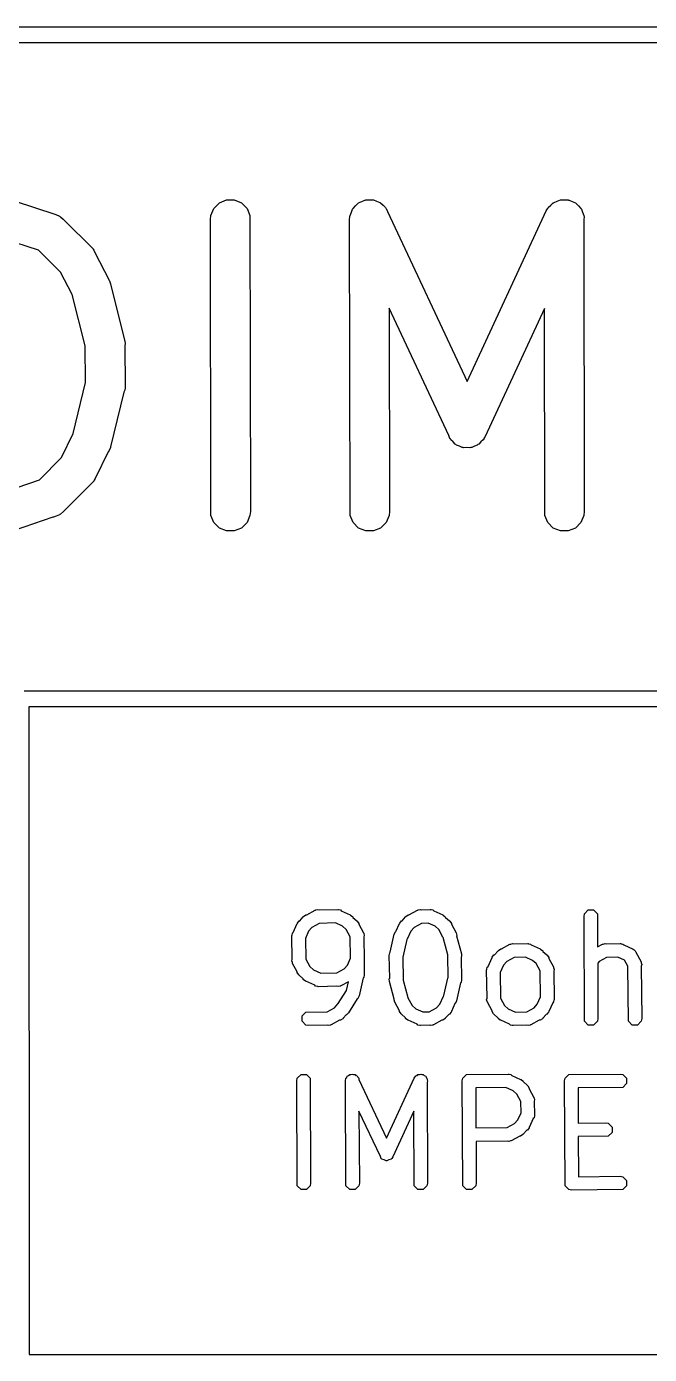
# Model space of a CAD drawing. Extents: x 138 to 258, y -115 to -93.
# Drawn here: x 214.27 to 219.03, y -103.04 to -92.88 of the extents above; entities that cross this region are included whole.
import ezdxf

# ---------------------------------------------------------------- set-up
doc = ezdxf.new("R2010")
doc.units = 0
doc.layers.add('BLACK', color=7, linetype='CONTINUOUS')

msp = doc.modelspace()

# ---------------------------------------------------------------- linework, layer by layer
at = {"layer": 'BLACK', "linetype": 'CONTINUOUS'}
for p, q in [((164.0343, -92.879934), (258.0386, -92.8751)), ((257.975155, -92.99727), (164.117349, -93.002096)), ((215.740089, -94.224288), (215.795026, -94.201532)), ((215.795026, -94.201532), (215.85449, -94.201532)), ((215.85449, -94.201532), (215.909427, -94.224288)), ((216.828903, -94.214167), (216.852872, -94.202982)), ((216.852872, -94.202982), (216.856266, -94.202832)), ((216.856266, -94.202832), (216.859407, -94.201532)), ((216.859407, -94.201532), (216.885863, -94.201532)), ((216.885863, -94.201532), (216.912278, -94.200371)), ((216.912278, -94.200371), (216.915471, -94.201532)), ((216.915471, -94.201532), (216.918871, -94.201532)), ((216.918871, -94.201532), (216.943309, -94.211655)), ((218.325101, -94.211655), (218.34954, -94.201532)), ((218.34954, -94.201532), (218.35294, -94.201532)), ((218.35294, -94.201532), (218.356133, -94.200371)), ((218.356133, -94.200371), (218.382548, -94.201532)), ((218.382548, -94.201532), (218.409004, -94.201532)), ((218.409004, -94.201532), (218.412144, -94.202832)), ((218.412144, -94.202832), (218.415539, -94.202982)), ((218.415539, -94.202982), (218.439507, -94.214167)), ((214.170761, -94.209518), (214.489256, -94.312862)), ((215.675286, -94.321272), (215.698042, -94.266335)), ((215.698042, -94.266335), (215.740089, -94.224288)), ((215.909427, -94.224288), (215.951474, -94.266335)), ((215.951474, -94.266335), (215.97423, -94.321272)), ((216.739667, -94.321272), (216.74979, -94.296833)), ((216.74979, -94.296833), (216.758827, -94.271981)), ((216.758827, -94.271981), (216.761122, -94.269474)), ((216.761122, -94.269474), (216.762423, -94.266335)), ((216.762423, -94.266335), (216.781119, -94.247638)), ((216.781119, -94.247638), (216.798987, -94.228128)), ((216.798987, -94.228128), (216.802067, -94.22669)), ((216.802067, -94.22669), (216.80447, -94.224288)), ((216.80447, -94.224288), (216.828903, -94.214167)), ((216.943309, -94.211655), (216.968162, -94.220692)), ((216.968162, -94.220692), (216.970668, -94.222987)), ((216.970668, -94.222987), (216.973808, -94.224288)), ((216.973808, -94.224288), (216.992504, -94.242984)), ((216.992504, -94.242984), (217.012015, -94.260852)), ((217.012015, -94.260852), (217.013464, -94.263944)), ((217.013464, -94.263944), (217.015855, -94.266335)), ((217.015855, -94.266335), (217.02552, -94.28967)), ((217.02552, -94.28967), (217.635211, -95.590597)), ((217.635211, -95.590597), (218.24117, -94.286557)), ((218.24117, -94.286557), (218.251178, -94.269659)), ((218.251178, -94.269659), (218.252556, -94.266335)), ((218.252556, -94.266335), (218.254008, -94.264882)), ((218.254008, -94.264882), (218.256396, -94.260852)), ((218.256396, -94.260852), (218.275906, -94.242984)), ((218.275906, -94.242984), (218.294603, -94.224288)), ((218.294603, -94.224288), (218.297742, -94.222987)), ((218.297742, -94.222987), (218.300249, -94.220692)), ((218.300249, -94.220692), (218.325101, -94.211655)), ((218.439507, -94.214167), (218.463941, -94.224288)), ((218.463941, -94.224288), (218.466343, -94.22669)), ((218.466343, -94.22669), (218.469424, -94.228128)), ((218.469424, -94.228128), (218.487286, -94.247633)), ((218.487286, -94.247633), (218.505988, -94.266335)), ((218.505988, -94.266335), (218.507289, -94.269475)), ((218.507289, -94.269475), (218.509584, -94.271982)), ((218.509584, -94.271982), (218.518619, -94.296829)), ((218.518619, -94.296829), (218.528744, -94.321272)), ((214.489256, -94.312862), (214.516536, -94.325042)), ((214.516536, -94.325042), (214.520673, -94.32863)), ((214.520673, -94.32863), (214.525732, -94.330726)), ((214.525732, -94.330726), (214.545634, -94.350279)), ((214.545634, -94.350279), (214.561458, -94.364003)), ((214.561458, -94.364003), (214.563248, -94.367584)), ((214.563248, -94.367584), (214.761702, -94.562555)), ((215.672358, -94.351004), (215.675286, -94.321272)), ((215.675286, -96.615936), (215.672358, -94.351004)), ((215.97423, -94.321272), (215.977158, -96.586204)), ((216.736739, -94.351004), (216.738663, -94.331457)), ((216.739667, -96.615936), (216.736739, -94.351004)), ((216.738506, -94.327865), (216.739207, -94.325935)), ((216.738663, -94.331457), (216.738506, -94.327865)), ((216.739207, -94.325935), (216.739667, -94.321272)), ((218.528744, -94.321272), (218.528748, -94.324684)), ((218.528748, -94.324684), (218.529905, -94.327865)), ((218.529905, -94.327865), (218.528785, -94.353337)), ((218.528785, -94.353337), (218.531672, -96.586204)), ((214.355579, -94.587093), (214.089627, -94.500798)), ((214.525745, -94.754273), (214.355579, -94.587093)), ((214.761702, -94.562555), (214.771293, -94.574241)), ((214.771293, -94.574241), (214.774334, -94.576879)), ((214.774334, -94.576879), (214.7758, -94.579734)), ((214.7758, -94.579734), (214.780655, -94.585649)), ((214.780655, -94.585649), (214.78821, -94.603889)), ((214.78821, -94.603889), (214.896688, -94.815039)), ((214.614084, -94.926223), (214.525745, -94.754273)), ((214.896688, -94.815039), (214.897519, -94.817212)), ((214.897519, -94.817212), (214.898175, -94.818097)), ((214.898175, -94.818097), (214.89882, -94.82061)), ((214.89882, -94.82061), (214.907366, -94.842942)), ((214.907366, -94.842942), (214.908443, -94.858107)), ((214.908443, -94.858107), (215.014665, -95.271983)), ((214.714486, -95.317424), (214.614084, -94.926223)), ((217.496207, -96.005458), (217.039528, -95.03102)), ((217.039528, -95.03102), (217.041539, -96.586204)), ((218.227752, -95.031893), (217.772308, -96.012023)), ((218.2298, -96.615936), (218.227752, -95.031893)), ((214.716856, -95.599963), (214.714486, -95.317424)), ((215.014665, -95.271983), (215.015427, -95.277138)), ((215.015427, -95.277138), (215.016287, -95.279214)), ((215.016287, -95.279214), (215.01632, -95.283177)), ((215.01632, -95.283177), (215.019035, -95.301538)), ((215.019035, -95.301538), (215.01661, -95.317828)), ((215.01661, -95.317828), (215.019215, -95.628261)), ((214.621814, -95.990484), (214.716856, -95.599963)), ((215.019215, -95.628261), (215.018704, -95.633446)), ((215.009777, -95.673708), (214.908227, -96.090975)), ((215.016287, -95.657993), (215.009777, -95.673708)), ((215.018111, -95.639461), (215.016287, -95.657993)), ((215.019035, -95.635669), (215.018111, -95.639461)), ((215.018704, -95.633446), (215.019035, -95.635669)), ((214.533524, -96.172003), (214.621814, -95.990484)), ((217.503894, -96.026598), (217.496207, -96.005458)), ((217.508441, -96.031563), (217.503894, -96.026598)), ((217.51133, -96.037727), (217.508441, -96.031563)), ((217.762129, -96.029206), (217.757082, -96.037727)), ((217.764518, -96.026598), (217.762129, -96.029206)), ((217.765859, -96.022909), (217.764518, -96.026598)), ((217.772308, -96.012023), (217.765859, -96.022909)), ((214.889752, -96.130477), (214.79025, -96.335044)), ((214.898175, -96.11911), (214.889752, -96.130477)), ((214.906181, -96.0967), (214.898175, -96.11911)), ((214.907366, -96.094265), (214.906181, -96.0967)), ((214.907444, -96.093166), (214.907366, -96.094265)), ((214.908227, -96.090975), (214.907444, -96.093166)), ((217.528409, -96.053367), (217.51133, -96.037727)), ((217.544054, -96.070451), (217.528409, -96.053367)), ((217.550191, -96.073315), (217.544054, -96.070451)), ((217.555184, -96.077887), (217.550191, -96.073315)), ((217.576946, -96.0858), (217.555184, -96.077887)), ((217.597939, -96.095597), (217.576946, -96.0858)), ((217.604704, -96.095894), (217.597939, -96.095597)), ((217.611067, -96.098208), (217.604704, -96.095894)), ((217.634206, -96.09719), (217.611067, -96.098208)), ((217.657345, -96.098208), (217.634206, -96.09719)), ((217.663707, -96.095894), (217.657345, -96.098208)), ((217.670473, -96.095597), (217.663707, -96.095894)), ((217.691463, -96.085801), (217.670473, -96.095597)), ((217.713229, -96.077887), (217.691463, -96.085801)), ((217.718222, -96.073314), (217.713229, -96.077887)), ((217.724358, -96.070451), (217.718222, -96.073314)), ((217.74, -96.053369), (217.724358, -96.070451)), ((217.757082, -96.037727), (217.74, -96.053369)), ((214.363243, -96.345326), (214.533524, -96.172003)), ((214.79025, -96.335044), (214.782197, -96.347835)), ((214.10445, -96.433894), (214.363243, -96.345326)), ((214.758826, -96.373777), (214.548826, -96.587529)), ((214.774334, -96.360328), (214.758826, -96.373777)), ((214.778425, -96.353828), (214.774334, -96.360328)), ((214.780656, -96.351558), (214.778425, -96.353828)), ((214.782197, -96.347835), (214.780656, -96.351558)), ((214.466652, -96.629238), (214.169941, -96.730783)), ((214.470795, -96.629238), (214.466652, -96.629238)), ((214.490491, -96.621079), (214.470795, -96.629238)), ((214.516536, -96.612166), (214.490491, -96.621079)), ((214.520673, -96.608577), (214.516536, -96.612166)), ((214.525732, -96.606482), (214.520673, -96.608577)), ((214.548826, -96.587529), (214.525732, -96.606482)), ((215.698042, -96.670873), (215.675286, -96.615936)), ((215.97423, -96.615936), (215.951474, -96.670873)), ((215.977158, -96.586204), (215.97423, -96.615936)), ((216.762423, -96.670873), (216.739667, -96.615936)), ((217.038611, -96.615936), (217.015855, -96.670873)), ((217.041539, -96.586204), (217.038611, -96.615936)), ((218.252556, -96.670873), (218.2298, -96.615936)), ((218.528744, -96.615936), (218.505988, -96.670873)), ((218.531672, -96.586204), (218.528744, -96.615936)), ((215.740089, -96.71292), (215.698042, -96.670873)), ((215.795026, -96.735676), (215.740089, -96.71292)), ((215.85449, -96.735676), (215.795026, -96.735676)), ((215.909427, -96.71292), (215.85449, -96.735676)), ((215.951474, -96.670873), (215.909427, -96.71292)), ((216.80447, -96.71292), (216.762423, -96.670873)), ((216.859407, -96.735676), (216.80447, -96.71292)), ((216.918871, -96.735676), (216.859407, -96.735676)), ((216.973808, -96.71292), (216.918871, -96.735676)), ((217.015855, -96.670873), (216.973808, -96.71292)), ((218.294603, -96.71292), (218.252556, -96.670873)), ((218.34954, -96.735676), (218.294603, -96.71292)), ((218.409004, -96.735676), (218.34954, -96.735676)), ((218.463941, -96.71292), (218.409004, -96.735676)), ((218.505988, -96.670873), (218.463941, -96.71292)), ((214.247846, -97.959923), (236.4486, -97.9551)), ((236.385117, -98.077285), (214.282291, -98.082087)), ((214.282291, -98.082087), (214.28374, -103.037763)), ((216.355031, -99.718067), (216.381947, -99.687986)), ((216.381947, -99.687986), (216.382008, -99.687804)), ((216.382008, -99.687804), (216.382209, -99.687693)), ((216.382209, -99.687693), (216.384587, -99.685036)), ((216.384587, -99.685036), (216.401891, -99.673473)), ((216.401891, -99.673473), (216.408068, -99.673473)), ((216.408068, -99.673473), (216.472955, -99.637791)), ((216.472955, -99.637791), (216.475532, -99.637085)), ((216.475532, -99.637085), (216.476398, -99.63622)), ((216.476398, -99.63622), (216.478911, -99.636159)), ((216.478911, -99.636159), (216.493028, -99.632294)), ((216.493028, -99.632294), (216.5029, -99.635584)), ((216.5029, -99.635584), (216.645824, -99.63216)), ((216.645824, -99.63216), (216.648444, -99.632681)), ((216.648444, -99.632681), (216.649606, -99.632294)), ((216.649606, -99.632294), (216.652048, -99.633398)), ((216.652048, -99.633398), (216.666236, -99.63622)), ((216.666236, -99.63622), (216.672788, -99.642772)), ((216.672788, -99.642772), (216.740708, -99.673473)), ((216.740708, -99.673473), (216.740743, -99.673473)), ((216.740743, -99.673473), (216.740778, -99.673504)), ((216.740778, -99.673504), (216.744184, -99.675044)), ((216.744184, -99.675044), (216.760626, -99.687804)), ((216.760626, -99.687804), (216.762269, -99.692734)), ((216.762269, -99.692734), (216.79235, -99.71965)), ((217.137351, -99.718068), (217.164267, -99.687986)), ((217.164267, -99.687986), (217.164328, -99.687804)), ((217.164328, -99.687804), (217.164529, -99.687693)), ((217.164529, -99.687693), (217.166906, -99.685037)), ((217.166906, -99.685037), (217.18421, -99.673474)), ((217.18421, -99.673474), (217.190387, -99.673473)), ((217.190387, -99.673473), (217.255277, -99.637791)), ((217.255277, -99.637791), (217.257853, -99.637085)), ((217.257853, -99.637085), (217.258719, -99.63622)), ((217.258719, -99.63622), (217.261438, -99.636103)), ((217.261438, -99.636103), (217.27535, -99.632294)), ((217.27535, -99.632294), (217.283896, -99.635143)), ((217.283896, -99.635143), (217.353637, -99.63216)), ((217.353637, -99.63216), (217.356256, -99.632681)), ((217.356256, -99.632681), (217.357418, -99.632294)), ((217.357418, -99.632294), (217.359859, -99.633397)), ((217.359859, -99.633397), (217.374049, -99.63622)), ((217.374049, -99.63622), (217.380602, -99.642773)), ((217.380602, -99.642773), (217.448524, -99.673473)), ((217.448524, -99.673473), (217.448557, -99.673474)), ((217.448557, -99.673474), (217.44859, -99.673503)), ((217.44859, -99.673503), (217.451998, -99.675044)), ((217.451998, -99.675044), (217.468439, -99.687804)), ((217.468439, -99.687804), (217.470082, -99.692734)), ((217.470082, -99.692734), (217.500164, -99.71965)), ((218.529657, -99.6855), (218.533717, -99.665088)), ((218.533717, -100.488232), (218.529657, -99.6855)), ((218.533717, -99.665088), (218.562585, -99.63622)), ((218.562585, -99.63622), (218.603409, -99.63622)), ((218.603409, -99.63622), (218.632277, -99.665088)), ((218.632277, -99.665088), (218.633561, -99.919098)), ((216.305069, -99.807548), (216.33577, -99.739628)), ((216.33577, -99.739594), (216.335801, -99.739558)), ((216.33577, -99.739628), (216.33577, -99.739594)), ((216.335801, -99.739558), (216.337341, -99.736153)), ((216.337341, -99.736153), (216.350101, -99.719711)), ((216.350101, -99.719711), (216.355031, -99.718067)), ((216.448131, -99.769376), (216.42307, -99.797384)), ((216.503974, -99.738668), (216.448131, -99.769376)), ((216.627499, -99.735708), (216.503974, -99.738668)), ((216.682952, -99.760773), (216.627499, -99.735708)), ((216.71096, -99.785834), (216.682952, -99.760773)), ((216.741586, -99.841527), (216.71096, -99.785834)), ((216.79235, -99.71965), (216.792533, -99.719711)), ((216.792533, -99.719711), (216.792643, -99.719912)), ((216.792643, -99.719912), (216.795301, -99.72229)), ((216.795301, -99.72229), (216.806864, -99.739594)), ((216.806864, -99.739594), (216.806864, -99.745771)), ((216.806864, -99.745771), (216.842546, -99.810658)), ((217.09041, -99.800867), (217.118091, -99.739629)), ((217.118091, -99.739595), (217.118122, -99.739559)), ((217.118091, -99.739629), (217.118091, -99.739595)), ((217.118122, -99.739559), (217.119663, -99.736152)), ((217.119663, -99.736152), (217.132423, -99.719711)), ((217.132423, -99.719711), (217.137351, -99.718068)), ((217.230452, -99.769376), (217.205389, -99.797388)), ((217.28656, -99.738522), (217.230452, -99.769376)), ((217.336785, -99.736373), (217.28656, -99.738522)), ((217.390763, -99.760772), (217.336785, -99.736373)), ((217.418773, -99.785834), (217.390763, -99.760772)), ((217.450733, -99.843951), (217.418773, -99.785834)), ((217.500164, -99.71965), (217.500345, -99.719711)), ((217.500345, -99.719711), (217.500454, -99.71991)), ((217.500454, -99.71991), (217.503114, -99.72229)), ((217.503114, -99.72229), (217.514677, -99.739595)), ((217.514677, -99.739595), (217.514676, -99.745771)), ((217.514676, -99.745771), (217.55036, -99.810658)), ((216.294457, -99.834513), (216.294978, -99.831892)), ((216.297989, -100.014364), (216.294457, -99.834513)), ((216.294591, -99.830731), (216.295695, -99.828288)), ((216.294978, -99.831892), (216.294591, -99.830731)), ((216.295695, -99.828288), (216.298517, -99.814101)), ((216.298517, -99.814101), (216.305069, -99.807548)), ((216.42307, -99.797384), (216.397844, -99.853192)), ((216.397844, -99.853192), (216.400997, -100.013674)), ((216.743665, -100.004586), (216.741586, -99.841527)), ((216.842546, -99.810658), (216.843251, -99.813235)), ((216.843251, -99.813235), (216.844117, -99.814101)), ((216.844117, -99.814101), (216.844147, -99.816506)), ((216.844147, -99.816506), (216.848043, -99.830731)), ((216.848043, -99.830731), (216.844465, -99.841462)), ((216.844465, -99.841462), (216.84675, -100.020684)), ((217.047314, -99.959384), (217.07837, -99.821576)), ((217.07837, -99.821576), (217.087259, -99.802758)), ((217.087259, -99.802758), (217.09041, -99.800867)), ((217.174874, -99.862169), (217.144611, -99.996464)), ((217.177825, -99.858368), (217.174874, -99.862169)), ((217.205389, -99.797388), (217.177825, -99.858368)), ((217.450904, -99.84745), (217.450733, -99.843951)), ((217.487299, -99.97983), (217.450904, -99.84745)), ((217.55036, -99.810658), (217.555857, -99.830731)), ((217.555857, -99.830731), (217.5544, -99.835099)), ((217.5544, -99.835099), (217.591651, -99.97059)), ((217.898202, -99.934247), (217.963089, -99.898564)), ((217.963089, -99.898564), (217.965666, -99.897858)), ((217.965666, -99.897858), (217.966532, -99.896993)), ((217.966532, -99.896993), (217.969115, -99.896913)), ((217.969115, -99.896913), (217.983162, -99.893067)), ((217.983162, -99.893067), (217.992543, -99.896193)), ((217.992543, -99.896193), (218.098704, -99.892933)), ((218.098704, -99.892933), (218.101324, -99.893454)), ((218.101324, -99.893454), (218.102486, -99.893067)), ((218.102486, -99.893067), (218.104928, -99.894171)), ((218.104928, -99.894171), (218.119116, -99.896993)), ((218.119116, -99.896993), (218.125669, -99.903546)), ((218.633561, -99.919098), (218.670902, -99.898564)), ((218.670902, -99.898564), (218.673479, -99.897858)), ((218.673479, -99.897858), (218.674345, -99.896993)), ((218.674345, -99.896993), (218.676928, -99.896913)), ((218.676928, -99.896913), (218.690975, -99.893067)), ((218.690975, -99.893067), (218.700356, -99.896193)), ((218.700356, -99.896193), (218.806517, -99.892933)), ((218.806517, -99.892933), (218.809137, -99.893454)), ((218.809137, -99.893454), (218.810299, -99.893067)), ((218.810299, -99.893067), (218.812741, -99.894171)), ((218.812741, -99.894171), (218.826929, -99.896993)), ((218.826929, -99.896993), (218.833482, -99.903546)), ((217.039524, -99.983527), (217.043584, -99.963115)), ((217.042936, -100.157223), (217.039524, -99.983527)), ((217.043584, -99.963115), (217.047314, -99.959384)), ((217.144611, -99.996464), (217.142871, -100.000146)), ((217.142871, -100.000146), (217.146204, -100.169793)), ((217.486564, -99.983527), (217.487299, -99.97983)), ((217.489896, -100.153173), (217.486564, -99.983527)), ((217.592663, -99.991378), (217.589831, -99.996096)), ((217.589831, -99.996096), (217.593244, -100.169793)), ((217.591651, -99.97059), (217.592663, -99.991378)), ((217.795204, -100.068321), (217.825904, -100.000399)), ((217.825904, -100.000399), (217.825905, -100.000367)), ((217.825905, -100.000367), (217.825934, -100.000333)), ((217.825934, -100.000333), (217.827475, -99.996926)), ((217.827475, -99.996926), (217.840235, -99.980485)), ((217.840235, -99.980485), (217.845165, -99.978841)), ((217.845165, -99.978841), (217.872081, -99.948759)), ((217.872081, -99.948759), (217.872142, -99.948579)), ((217.872142, -99.948579), (217.872341, -99.948469)), ((217.872341, -99.948469), (217.874721, -99.94581)), ((217.874721, -99.94581), (217.892026, -99.934247)), ((217.892026, -99.934247), (217.898202, -99.934247)), ((217.9942, -99.99939), (217.938265, -100.03015)), ((218.08092, -99.996726), (217.9942, -99.99939)), ((218.135832, -100.021547), (218.08092, -99.996726)), ((218.125669, -99.903546), (218.193588, -99.934247)), ((218.193588, -99.934247), (218.193624, -99.934247)), ((218.193624, -99.934247), (218.19366, -99.934279)), ((218.19366, -99.934279), (218.197066, -99.935819)), ((218.197066, -99.935819), (218.213507, -99.948579)), ((218.213507, -99.948579), (218.215149, -99.953507)), ((218.215149, -99.953507), (218.24523, -99.980423)), ((218.24523, -99.980423), (218.245413, -99.980484)), ((218.245413, -99.980484), (218.245523, -99.980685)), ((218.245523, -99.980685), (218.248181, -99.983063)), ((218.248181, -99.983063), (218.259744, -100.000367)), ((218.259744, -100.000367), (218.259744, -100.006544)), ((218.702013, -99.99939), (218.646078, -100.03015)), ((218.788733, -99.996726), (218.702013, -99.99939)), ((218.840264, -100.020018), (218.788733, -99.996726)), ((218.833482, -99.903546), (218.904879, -99.935819)), ((218.904879, -99.935819), (218.913267, -99.942329)), ((218.913267, -99.942329), (218.915973, -99.943231)), ((218.915973, -99.943231), (218.917122, -99.945321)), ((218.917122, -99.945321), (218.92132, -99.948579)), ((218.92132, -99.948579), (218.925023, -99.959688)), ((218.925023, -99.959688), (218.965986, -100.034178)), ((216.294591, -100.024561), (216.297989, -100.014364)), ((216.298468, -100.038719), (216.294591, -100.024561)), ((216.298517, -100.041192), (216.298468, -100.038719)), ((216.299382, -100.042057), (216.298517, -100.041192)), ((216.300088, -100.044634), (216.299382, -100.042057)), ((216.33577, -100.109522), (216.300088, -100.044634)), ((216.400997, -100.013674), (216.431673, -100.069459)), ((216.431673, -100.069459), (216.459682, -100.094519)), ((216.459682, -100.094519), (216.515134, -100.119584)), ((216.638659, -100.116624), (216.694505, -100.085913)), ((216.694505, -100.085913), (216.719563, -100.057908)), ((216.719563, -100.057908), (216.743665, -100.004586)), ((216.84675, -100.020684), (216.848043, -100.024561)), ((216.848043, -100.024561), (216.846834, -100.027234)), ((216.846834, -100.027234), (216.848177, -100.13254)), ((217.784591, -100.095287), (217.785112, -100.092667)), ((217.7882, -100.312161), (217.784591, -100.095287)), ((217.784725, -100.091506), (217.785828, -100.089064)), ((217.785112, -100.092667), (217.784725, -100.091506)), ((217.785828, -100.089064), (217.788651, -100.074875)), ((217.788651, -100.074875), (217.795204, -100.068321)), ((217.913203, -100.05816), (217.887865, -100.114216)), ((217.938265, -100.03015), (217.913203, -100.05816)), ((218.163839, -100.046606), (218.135832, -100.021547)), ((218.194495, -100.102352), (218.163839, -100.046606)), ((218.259744, -100.006544), (218.295427, -100.071433)), ((218.295427, -100.071433), (218.296132, -100.074009)), ((218.296132, -100.074009), (218.296998, -100.074875)), ((218.296998, -100.074875), (218.297038, -100.077317)), ((218.297038, -100.077317), (218.300924, -100.091505)), ((218.300924, -100.091505), (218.297448, -100.101932)), ((218.297448, -100.101932), (218.301058, -100.318807)), ((218.646078, -100.03015), (218.63419, -100.043436)), ((218.63419, -100.043436), (218.636337, -100.46782)), ((218.865002, -100.065004), (218.840264, -100.020018)), ((218.868997, -100.488232), (218.865002, -100.065004)), ((218.965986, -100.034178), (218.966691, -100.036755)), ((218.966691, -100.036755), (218.967557, -100.037621)), ((218.967557, -100.037621), (218.967579, -100.039996)), ((218.967579, -100.039996), (218.971483, -100.054251)), ((218.971483, -100.054251), (218.967817, -100.065247)), ((218.967817, -100.065247), (218.971617, -100.46782)), ((216.335771, -100.1157), (216.33577, -100.109522)), ((216.347333, -100.133005), (216.335771, -100.1157)), ((216.349992, -100.135384), (216.347333, -100.133005)), ((216.350101, -100.135582), (216.349992, -100.135384)), ((216.350279, -100.135641), (216.350101, -100.135582)), ((216.380364, -100.162559), (216.350279, -100.135641)), ((216.382008, -100.167489), (216.380364, -100.162559)), ((216.39845, -100.180249), (216.382008, -100.167489)), ((216.401857, -100.181789), (216.39845, -100.180249)), ((216.401892, -100.18182), (216.401857, -100.181789)), ((216.401925, -100.181819), (216.401892, -100.18182)), ((216.469845, -100.21252), (216.401925, -100.181819)), ((216.515134, -100.119584), (216.638659, -100.116624)), ((216.728291, -100.185269), (216.669678, -100.217502)), ((216.713278, -100.251888), (216.728291, -100.185269)), ((216.840386, -100.156682), (216.809331, -100.29449)), ((216.844117, -100.152952), (216.840386, -100.156682)), ((216.848177, -100.13254), (216.844117, -100.152952)), ((217.040105, -100.161942), (217.042936, -100.157223)), ((217.041117, -100.18273), (217.040105, -100.161942)), ((217.078367, -100.31822), (217.041117, -100.18273)), ((217.146204, -100.169793), (217.145468, -100.173489)), ((217.145468, -100.173489), (217.181864, -100.30587)), ((217.457893, -100.29115), (217.488157, -100.156856)), ((217.488157, -100.156856), (217.489896, -100.153173)), ((217.585453, -100.193935), (217.554398, -100.331744)), ((217.589184, -100.190205), (217.585453, -100.193935)), ((217.593244, -100.169793), (217.589184, -100.190205)), ((217.887865, -100.114216), (217.891153, -100.31174)), ((218.197783, -100.299878), (218.194495, -100.102352)), ((216.476398, -100.219073), (216.469845, -100.21252)), ((216.490585, -100.221894), (216.476398, -100.219073)), ((216.493028, -100.222999), (216.490585, -100.221894)), ((216.494189, -100.222611), (216.493028, -100.222999)), ((216.49681, -100.223133), (216.494189, -100.222611)), ((216.639733, -100.219708), (216.49681, -100.223133)), ((216.649606, -100.222999), (216.639733, -100.219708)), ((216.663721, -100.219133), (216.649606, -100.222999)), ((216.649873, -100.35258), (216.713203, -100.251965)), ((216.666236, -100.219073), (216.663721, -100.219133)), ((216.667101, -100.218207), (216.666236, -100.219073)), ((216.669678, -100.217502), (216.667101, -100.218207)), ((216.713203, -100.251965), (216.713278, -100.251888)), ((216.809331, -100.29449), (216.800442, -100.313308)), ((217.427377, -100.355933), (217.454943, -100.294952)), ((217.454943, -100.294952), (217.457893, -100.29115)), ((218.172444, -100.355933), (218.197783, -100.299878)), ((216.564152, -100.414651), (216.619996, -100.383943)), ((216.619996, -100.383943), (216.645359, -100.355597)), ((216.645359, -100.355597), (216.649873, -100.35258)), ((216.794009, -100.317167), (216.727459, -100.422901)), ((216.800442, -100.313308), (216.794009, -100.317167)), ((217.076911, -100.322589), (217.078367, -100.31822)), ((217.082409, -100.342662), (217.076911, -100.322589)), ((217.118091, -100.407547), (217.082409, -100.342662)), ((217.181864, -100.30587), (217.182034, -100.309367)), ((217.182034, -100.309367), (217.213996, -100.367488)), ((217.213996, -100.367488), (217.242002, -100.392546)), ((217.242002, -100.392546), (217.295982, -100.416946)), ((217.346207, -100.414797), (217.402316, -100.383943)), ((217.402316, -100.383943), (217.427377, -100.355933)), ((217.542357, -100.352452), (217.514676, -100.41369)), ((217.545509, -100.350562), (217.542357, -100.352452)), ((217.554398, -100.331744), (217.545509, -100.350562)), ((217.784725, -100.322589), (217.7882, -100.312161)), ((217.78861, -100.336776), (217.784725, -100.322589)), ((217.788651, -100.339219), (217.78861, -100.336776)), ((217.789516, -100.340084), (217.788651, -100.339219)), ((217.790222, -100.342661), (217.789516, -100.340084)), ((217.825904, -100.407548), (217.790222, -100.342661)), ((217.891153, -100.31174), (217.921808, -100.367486)), ((217.921808, -100.367486), (217.949815, -100.392546)), ((217.949815, -100.392546), (218.004726, -100.417366)), ((218.091446, -100.414702), (218.147383, -100.383943)), ((218.147383, -100.383943), (218.172444, -100.355933)), ((218.290444, -100.345772), (218.259743, -100.41369)), ((218.296998, -100.339219), (218.290444, -100.345772)), ((218.299819, -100.325031), (218.296998, -100.339219)), ((218.300924, -100.322589), (218.299819, -100.325031)), ((218.301058, -100.318807), (218.300536, -100.321427)), ((218.300536, -100.321427), (218.300924, -100.322589)), ((216.373024, -100.447408), (216.401892, -100.41854)), ((216.373024, -100.488232), (216.373024, -100.447408)), ((216.401892, -100.5171), (216.373024, -100.488232)), ((216.401892, -100.41854), (216.564152, -100.414651)), ((216.660059, -100.479846), (216.595171, -100.515529)), ((216.666237, -100.479846), (216.660059, -100.479846)), ((216.683542, -100.468284), (216.666237, -100.479846)), ((216.685921, -100.465624), (216.683542, -100.468284)), ((216.686119, -100.465516), (216.685921, -100.465624)), ((216.686178, -100.465337), (216.686119, -100.465516)), ((216.710576, -100.438068), (216.686178, -100.465337)), ((216.712758, -100.437632), (216.710576, -100.438068)), ((216.727459, -100.422901), (216.712758, -100.437632)), ((217.118091, -100.413725), (217.118091, -100.407547)), ((217.129653, -100.43103), (217.118091, -100.413725)), ((217.132314, -100.433411), (217.129653, -100.43103)), ((217.132423, -100.433609), (217.132314, -100.433411)), ((217.132601, -100.433668), (217.132423, -100.433609)), ((217.162684, -100.460585), (217.132601, -100.433668)), ((217.164328, -100.465516), (217.162684, -100.460585)), ((217.18077, -100.478276), (217.164328, -100.465516)), ((217.184175, -100.479815), (217.18077, -100.478276)), ((217.18421, -100.479846), (217.184175, -100.479815)), ((217.184243, -100.479846), (217.18421, -100.479846)), ((217.252165, -100.510546), (217.184243, -100.479846)), ((217.295982, -100.416946), (217.346207, -100.414797)), ((217.442379, -100.479846), (217.377491, -100.515529)), ((217.448557, -100.479846), (217.442379, -100.479846)), ((217.465862, -100.468284), (217.448557, -100.479846)), ((217.468241, -100.465624), (217.465862, -100.468284)), ((217.468439, -100.465516), (217.468241, -100.465624)), ((217.468498, -100.465337), (217.468439, -100.465516)), ((217.495416, -100.435251), (217.468498, -100.465337)), ((217.500345, -100.433609), (217.495416, -100.435251)), ((217.513105, -100.417168), (217.500345, -100.433609)), ((217.514645, -100.41376), (217.513105, -100.417168)), ((217.514677, -100.413725), (217.514645, -100.41376)), ((217.514676, -100.41369), (217.514677, -100.413725)), ((217.825904, -100.413726), (217.825904, -100.407548)), ((217.837467, -100.43103), (217.825904, -100.413726)), ((217.840124, -100.433407), (217.837467, -100.43103)), ((217.840235, -100.433609), (217.840124, -100.433407)), ((217.840417, -100.433669), (217.840235, -100.433609)), ((217.870498, -100.460585), (217.840417, -100.433669)), ((217.872142, -100.465516), (217.870498, -100.460585)), ((217.888584, -100.478276), (217.872142, -100.465516)), ((217.891989, -100.479815), (217.888584, -100.478276)), ((217.892025, -100.479847), (217.891989, -100.479815)), ((217.89206, -100.479847), (217.892025, -100.479847)), ((217.959979, -100.510547), (217.89206, -100.479847)), ((218.004726, -100.417366), (218.091446, -100.414702)), ((218.187446, -100.479846), (218.122558, -100.515529)), ((218.193624, -100.479846), (218.187446, -100.479846)), ((218.210929, -100.468284), (218.193624, -100.479846)), ((218.213308, -100.465624), (218.210929, -100.468284)), ((218.213506, -100.465516), (218.213308, -100.465624)), ((218.213565, -100.465337), (218.213506, -100.465516)), ((218.240483, -100.435251), (218.213565, -100.465337)), ((218.245412, -100.433609), (218.240483, -100.435251)), ((218.258172, -100.417168), (218.245412, -100.433609)), ((218.259712, -100.41376), (218.258172, -100.417168)), ((218.259744, -100.413725), (218.259712, -100.41376)), ((218.259743, -100.41369), (218.259744, -100.413725)), ((218.562585, -100.5171), (218.533717, -100.488232)), ((218.632277, -100.488232), (218.603409, -100.5171)), ((218.636337, -100.46782), (218.632277, -100.488232)), ((218.897865, -100.5171), (218.868997, -100.488232)), ((218.967557, -100.488232), (218.938689, -100.5171)), ((218.971617, -100.46782), (218.967557, -100.488232)), ((216.422304, -100.52116), (216.401892, -100.5171)), ((216.565225, -100.517735), (216.422304, -100.52116)), ((216.575098, -100.521026), (216.565225, -100.517735)), ((216.589214, -100.51716), (216.575098, -100.521026)), ((216.591729, -100.5171), (216.589214, -100.51716)), ((216.592594, -100.516234), (216.591729, -100.5171)), ((216.595171, -100.515529), (216.592594, -100.516234)), ((217.258719, -100.5171), (217.252165, -100.510546)), ((217.272908, -100.519922), (217.258719, -100.5171)), ((217.27535, -100.521026), (217.272908, -100.519922)), ((217.276511, -100.520638), (217.27535, -100.521026)), ((217.279131, -100.52116), (217.276511, -100.520638)), ((217.34887, -100.518176), (217.279131, -100.52116)), ((217.357418, -100.521026), (217.34887, -100.518176)), ((217.371329, -100.517216), (217.357418, -100.521026)), ((217.374049, -100.5171), (217.371329, -100.517216)), ((217.374914, -100.516234), (217.374049, -100.5171)), ((217.377491, -100.515529), (217.374914, -100.516234)), ((217.966532, -100.5171), (217.959979, -100.510547)), ((217.980719, -100.519921), (217.966532, -100.5171)), ((217.983162, -100.521026), (217.980719, -100.519921)), ((217.984323, -100.520638), (217.983162, -100.521026)), ((217.986944, -100.52116), (217.984323, -100.520638)), ((218.093104, -100.517899), (217.986944, -100.52116)), ((218.102485, -100.521026), (218.093104, -100.517899)), ((218.116531, -100.517179), (218.102485, -100.521026)), ((218.119116, -100.5171), (218.116531, -100.517179)), ((218.119981, -100.516234), (218.119116, -100.5171)), ((218.122558, -100.515529), (218.119981, -100.516234)), ((218.603409, -100.5171), (218.562585, -100.5171)), ((218.938689, -100.5171), (218.897865, -100.5171)), ((216.33577, -100.924579), (216.364638, -100.895711)), ((216.364638, -100.895711), (216.405462, -100.895711)), ((216.405462, -100.895711), (216.43433, -100.924579)), ((216.715006, -100.917876), (216.718246, -100.908966)), ((216.718246, -100.908966), (216.728877, -100.904004)), ((216.728877, -100.904004), (216.737171, -100.895711)), ((216.737171, -100.895711), (216.746649, -100.895711)), ((216.746649, -100.895711), (216.75524, -100.891702)), ((216.75524, -100.891702), (216.766265, -100.895711)), ((216.766265, -100.895711), (216.777995, -100.895711)), ((216.777995, -100.895711), (216.784698, -100.902414)), ((216.784698, -100.902414), (216.793608, -100.905654)), ((216.793608, -100.905654), (216.798726, -100.916442)), ((217.230794, -100.922435), (217.243105, -100.905654)), ((217.243105, -100.905654), (217.252014, -100.902414)), ((217.252014, -100.902414), (217.258718, -100.895711)), ((217.258718, -100.895711), (217.27045, -100.895711)), ((217.27045, -100.895711), (217.281473, -100.891703)), ((217.281473, -100.891703), (217.290062, -100.895711)), ((217.290062, -100.895711), (217.299542, -100.895711)), ((217.299542, -100.895711), (217.307836, -100.904005)), ((217.307836, -100.904005), (217.318467, -100.908966)), ((217.318467, -100.908966), (217.321707, -100.917876)), ((217.602383, -100.924579), (217.631251, -100.895711)), ((217.631251, -100.895711), (217.94969, -100.891651)), ((217.94969, -100.891651), (217.952309, -100.892172)), ((217.952309, -100.892172), (217.953471, -100.891785)), ((217.953471, -100.891785), (217.955912, -100.892888)), ((217.955912, -100.892888), (217.970102, -100.895711)), ((217.970102, -100.895711), (217.976655, -100.902264)), ((217.976655, -100.902264), (218.044577, -100.932964)), ((218.384703, -100.924579), (218.413571, -100.895711)), ((218.413571, -100.895711), (218.806517, -100.891651)), ((218.806517, -100.891651), (218.826929, -100.895711)), ((218.826929, -100.895711), (218.855797, -100.924579)), ((216.33171, -100.944991), (216.33577, -100.924579)), ((216.33577, -101.747723), (216.33171, -100.944991)), ((216.43433, -100.924579), (216.43839, -101.727311)), ((216.704243, -100.944991), (216.708303, -100.924579)), ((216.708303, -101.747723), (216.704243, -100.944991)), ((216.708303, -100.924579), (216.715006, -100.917876)), ((216.798726, -100.916442), (216.806863, -100.924579)), ((216.806863, -100.924579), (216.806909, -100.933688)), ((216.806909, -100.933688), (217.01975, -101.382294)), ((217.01975, -101.382294), (217.230794, -100.922435)), ((217.321707, -100.917876), (217.32841, -100.924579)), ((217.32841, -100.924579), (217.32847, -100.936474)), ((217.32847, -100.936474), (217.332419, -100.947334)), ((217.332419, -100.947334), (217.328567, -100.955726)), ((217.328567, -100.955726), (217.33247, -101.727311)), ((217.598323, -100.944991), (217.602383, -100.924579)), ((217.602383, -101.747723), (217.598323, -100.944991)), ((217.93043, -100.994776), (217.701312, -100.997697)), ((217.701312, -100.997697), (217.702864, -101.304584)), ((217.986816, -101.020263), (217.93043, -100.994776)), ((218.044577, -100.932964), (218.04461, -100.932965)), ((218.04461, -100.932965), (218.044643, -100.932994)), ((218.044643, -100.932994), (218.048051, -100.934535)), ((218.048051, -100.934535), (218.064492, -100.947295)), ((218.064492, -100.947295), (218.066135, -100.952225)), ((218.066135, -100.952225), (218.096216, -100.979141)), ((218.096216, -100.979141), (218.096399, -100.979202)), ((218.096399, -100.979202), (218.096509, -100.979403)), ((218.096509, -100.979403), (218.099167, -100.981781)), ((218.099167, -100.981781), (218.11073, -100.999086)), ((218.11073, -100.999086), (218.110729, -101.005262)), ((218.110729, -101.005262), (218.146412, -101.070149)), ((218.380643, -100.944991), (218.384703, -100.924579)), ((218.384703, -101.747723), (218.380643, -100.944991)), ((218.826929, -100.994271), (218.483633, -100.997818)), ((218.483633, -100.997818), (218.484995, -101.267212)), ((218.855797, -100.965403), (218.826929, -100.994271)), ((218.855797, -100.924579), (218.855797, -100.965403)), ((218.014826, -101.045325), (217.986816, -101.020263)), ((218.045585, -101.101261), (218.014826, -101.045325)), ((218.048249, -101.187981), (218.045585, -101.101261)), ((218.146412, -101.070149), (218.147117, -101.072726)), ((218.147117, -101.072726), (218.147983, -101.073592)), ((218.147983, -101.073592), (218.148062, -101.076175)), ((218.148062, -101.076175), (218.151909, -101.090222)), ((218.151909, -101.090222), (218.148782, -101.099603)), ((218.148782, -101.099603), (218.152043, -101.205764)), ((216.973308, -101.524108), (216.808134, -101.175972)), ((216.808134, -101.175972), (216.810923, -101.727311)), ((217.226964, -101.177119), (217.066693, -101.526348)), ((217.22985, -101.747723), (217.226964, -101.177119)), ((218.023429, -101.242892), (218.048249, -101.187981)), ((218.150805, -101.211986), (218.147983, -101.226176)), ((218.151909, -101.209545), (218.150805, -101.211986)), ((218.152043, -101.205764), (218.151521, -101.208383)), ((218.151521, -101.208383), (218.151909, -101.209545)), ((217.702864, -101.304584), (217.942674, -101.301527)), ((217.942674, -101.301527), (217.998369, -101.2709)), ((217.998369, -101.2709), (218.023429, -101.242892)), ((218.096399, -101.320567), (218.091468, -101.32221)), ((218.109159, -101.304125), (218.096399, -101.320567)), ((218.110698, -101.300719), (218.109159, -101.304125)), ((218.11073, -101.300684), (218.110698, -101.300719)), ((218.141429, -101.232729), (218.11073, -101.300649)), ((218.11073, -101.300649), (218.11073, -101.300684)), ((218.147983, -101.226176), (218.141429, -101.232729)), ((218.484995, -101.267212), (218.694757, -101.264184)), ((218.694757, -101.264184), (218.715169, -101.268244)), ((218.715169, -101.268244), (218.744037, -101.297112)), ((218.744037, -101.297112), (218.744037, -101.337936)), ((217.94274, -101.404406), (217.703385, -101.407458)), ((217.703385, -101.407458), (217.705003, -101.727311)), ((217.953472, -101.407984), (217.94274, -101.404406)), ((217.967696, -101.404088), (217.953472, -101.407984)), ((217.970102, -101.404058), (217.967696, -101.404088)), ((217.970967, -101.403192), (217.970102, -101.404058)), ((217.973545, -101.402487), (217.970967, -101.403192)), ((218.038431, -101.366804), (217.973545, -101.402487)), ((218.04461, -101.366804), (218.038431, -101.366804)), ((218.061914, -101.355241), (218.04461, -101.366804)), ((218.064293, -101.352581), (218.061914, -101.355241)), ((218.064493, -101.352472), (218.064293, -101.352581)), ((218.064553, -101.352291), (218.064493, -101.352472)), ((218.091468, -101.32221), (218.064553, -101.352291)), ((218.715169, -101.366804), (218.485516, -101.370119)), ((218.485516, -101.370119), (218.487069, -101.677271)), ((218.744037, -101.337936), (218.715169, -101.366804)), ((216.97902, -101.539816), (216.973308, -101.524108)), ((216.981255, -101.540859), (216.97902, -101.539816)), ((216.982332, -101.543128), (216.981255, -101.540859)), ((216.999475, -101.549362), (216.982332, -101.543128)), ((217.016014, -101.55708), (216.999475, -101.549362)), ((217.018357, -101.556228), (217.016014, -101.55708)), ((217.0207, -101.55708), (217.018357, -101.556228)), ((217.037238, -101.549362), (217.0207, -101.55708)), ((217.054382, -101.543128), (217.037238, -101.549362)), ((217.056352, -101.540441), (217.054382, -101.543128)), ((217.057694, -101.539816), (217.056352, -101.540441)), ((217.05856, -101.537432), (217.057694, -101.539816)), ((217.066693, -101.526348), (217.05856, -101.537432)), ((216.43839, -101.727311), (216.43433, -101.747723)), ((216.810923, -101.727311), (216.806863, -101.747723)), ((217.33247, -101.727311), (217.32841, -101.747723)), ((217.705003, -101.727311), (217.700943, -101.747723)), ((218.487069, -101.677271), (218.806517, -101.673971)), ((218.806517, -101.673971), (218.826929, -101.678031)), ((218.826929, -101.678031), (218.855797, -101.706899)), ((218.855797, -101.706899), (218.855797, -101.747723)), ((216.364638, -101.776591), (216.33577, -101.747723)), ((216.405462, -101.776591), (216.364638, -101.776591)), ((216.43433, -101.747723), (216.405462, -101.776591)), ((216.737171, -101.776591), (216.708303, -101.747723)), ((216.777995, -101.776591), (216.737171, -101.776591)), ((216.806863, -101.747723), (216.777995, -101.776591)), ((217.258718, -101.776591), (217.22985, -101.747723)), ((217.299542, -101.776591), (217.258718, -101.776591)), ((217.32841, -101.747723), (217.299542, -101.776591)), ((217.631251, -101.776591), (217.602383, -101.747723)), ((217.672075, -101.776591), (217.631251, -101.776591)), ((217.700943, -101.747723), (217.672075, -101.776591)), ((218.413571, -101.776591), (218.384703, -101.747723)), ((218.433983, -101.780651), (218.413571, -101.776591)), ((218.826929, -101.776591), (218.433983, -101.780651)), ((218.855797, -101.747723), (218.826929, -101.776591)), ((214.28374, -103.037763), (236.386567, -103.036418))]:
    msp.add_line(p, q, dxfattribs=at)

doc.saveas('drawing.dxf')
